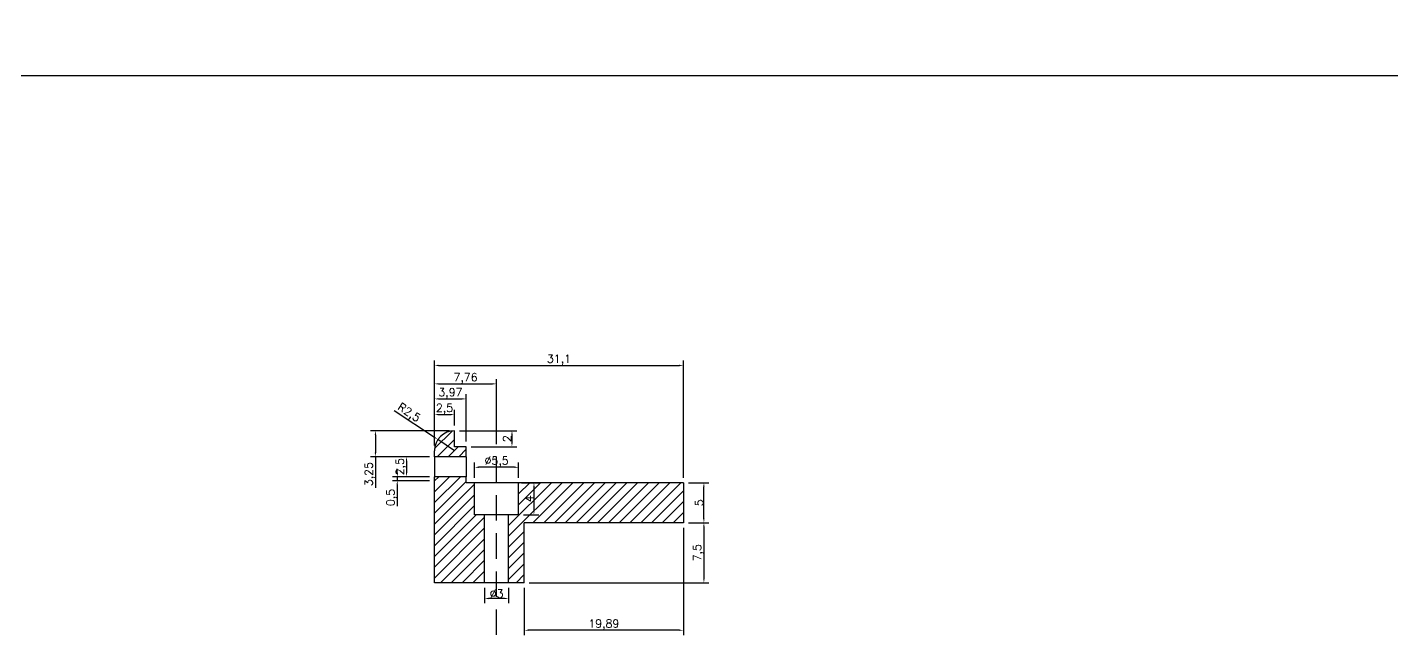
# Model space of a CAD drawing. Header units: millimetres. Extents: x 6817 to 10425, y -2870 to -164.
# Drawn here: x 9669.6 to 9840.1, y -539.7 to -462.8 of the extents above; entities that cross this region are included whole.
import ezdxf

# ---------------------------------------------------------------- set-up
doc = ezdxf.new("R2010")
doc.units = ezdxf.units.MM
doc.linetypes.add('HIDDEN', pattern=[9.525, 6.35, -3.175])
doc.layers.add('图层2', color=108, linetype='Continuous')
doc.styles.get("Standard").update_dxf_attribs({"font": 'txt', "bigfont": 'gbcbig.shx'})
doc.dimstyles.new('ISO-25', dxfattribs={"dimtxt": 1, "dimasz": 0.5, "dimexe": 0.6, "dimexo": 0.625, "dimgap": 0.1, "dimtad": 1, "dimtxsty": 'Standard', "dimcen": 2.5, "dimadec": 0, "dimazin": 0, "dimtfac": 1, "dimtmove": 0, "dimatfit": 3, "dimfxl": 1, "dimarcsym": 0})

# ---------------------------------------------------------------- blocks, each defined once
blk = doc.blocks.new('*D1121')
at = {"layer": 'Defpoints', "color": 0, "linetype": 'ByBlock', "transparency": 16777216}
for p in [(9722.96, -511.22), (9722.96, -513.23), (9720.46, -515.73)]:
    blk.add_point(p, dxfattribs=at)
at = {"layer": '图层2', "color": 0, "linetype": 'ByBlock', "lineweight": -2, "transparency": 16777216}
for p, q in [((9720.46, -515.1), (9720.46, -510.62)), ((9720.96, -511.22), (9722.46, -511.22)), ((9722.96, -512.6), (9722.96, -510.62))]:
    blk.add_line(p, q, dxfattribs=at)
at = {"layer": '图层2', "color": 0, "linetype": 'ByBlock', "transparency": 16777216}
for points in [[(9720.96, -511.14), (9720.96, -511.31), (9720.46, -511.22)], [(9722.46, -511.14), (9722.46, -511.31), (9722.96, -511.22)]]:
    blk.add_solid(points, dxfattribs=at)
at = {"layer": '图层2', "color": 0, "linetype": 'ByBlock', "transparency": 16777216, "insert": (9721.71, -510.54), "char_height": 1, "attachment_point": 5}
blk.add_mtext('2,5', dxfattribs=at)
blk = doc.blocks.new('*D1122')
at = {"layer": 'Defpoints', "color": 0, "linetype": 'ByBlock', "transparency": 16777216}
for p in [(9724.43, -509.26), (9720.46, -513.12), (9724.43, -515.23)]:
    blk.add_point(p, dxfattribs=at)
at = {"layer": '图层2', "color": 0, "linetype": 'ByBlock', "lineweight": -2, "transparency": 16777216}
for p, q in [((9720.46, -512.49), (9720.46, -508.66)), ((9720.96, -509.26), (9723.93, -509.26)), ((9724.43, -514.6), (9724.43, -508.66))]:
    blk.add_line(p, q, dxfattribs=at)
at = {"layer": '图层2', "color": 0, "linetype": 'ByBlock', "transparency": 16777216}
for points in [[(9720.96, -509.18), (9720.96, -509.34), (9720.46, -509.26)], [(9723.93, -509.18), (9723.93, -509.34), (9724.43, -509.26)]]:
    blk.add_solid(points, dxfattribs=at)
at = {"layer": '图层2', "color": 0, "linetype": 'ByBlock', "transparency": 16777216, "insert": (9722.45, -508.58), "char_height": 1, "attachment_point": 5}
blk.add_mtext('3,97', dxfattribs=at)
blk = doc.blocks.new('*D1123')
at = {"layer": 'Defpoints', "color": 0, "linetype": 'ByBlock', "transparency": 16777216}
for p in [(9728.22, -507.38), (9720.46, -513.41), (9728.22, -514.39)]:
    blk.add_point(p, dxfattribs=at)
at = {"layer": '图层2', "color": 0, "linetype": 'ByBlock', "lineweight": -2, "transparency": 16777216}
for p, q in [((9720.46, -512.79), (9720.46, -506.78)), ((9720.96, -507.38), (9727.72, -507.38)), ((9728.22, -513.76), (9728.22, -506.78))]:
    blk.add_line(p, q, dxfattribs=at)
at = {"layer": '图层2', "color": 0, "linetype": 'ByBlock', "transparency": 16777216}
for points in [[(9720.96, -507.3), (9720.96, -507.46), (9720.46, -507.38)], [(9727.72, -507.3), (9727.72, -507.46), (9728.22, -507.38)]]:
    blk.add_solid(points, dxfattribs=at)
at = {"layer": '图层2', "color": 0, "linetype": 'ByBlock', "transparency": 16777216, "insert": (9724.34, -506.7), "char_height": 1, "attachment_point": 5}
blk.add_mtext('7,76', dxfattribs=at)
blk = doc.blocks.new('*D1124')
at = {"layer": 'Defpoints', "color": 0, "linetype": 'ByBlock', "transparency": 16777216}
for p in [(9751.56, -505.07), (9720.46, -514.66), (9751.56, -519.73)]:
    blk.add_point(p, dxfattribs=at)
at = {"layer": '图层2', "color": 0, "linetype": 'ByBlock', "lineweight": -2, "transparency": 16777216}
for p, q in [((9720.46, -514.04), (9720.46, -504.47)), ((9751.56, -519.1), (9751.56, -504.47)), ((9720.96, -505.07), (9751.06, -505.07))]:
    blk.add_line(p, q, dxfattribs=at)
at = {"layer": '图层2', "color": 0, "linetype": 'ByBlock', "transparency": 16777216}
for points in [[(9720.96, -504.99), (9720.96, -505.16), (9720.46, -505.07)], [(9751.06, -504.99), (9751.06, -505.16), (9751.56, -505.07)]]:
    blk.add_solid(points, dxfattribs=at)
at = {"layer": '图层2', "color": 0, "linetype": 'ByBlock', "transparency": 16777216, "insert": (9736.01, -504.39), "char_height": 1, "attachment_point": 5}
blk.add_mtext('31,1', dxfattribs=at)
blk = doc.blocks.new('*D1125')
at = {"layer": 'Defpoints', "color": 0, "linetype": 'ByBlock', "transparency": 16777216}
for p in [(9751.56, -524.73), (9731.68, -532.23), (9754.13, -532.23)]:
    blk.add_point(p, dxfattribs=at)
at = {"layer": '图层2', "color": 0, "linetype": 'ByBlock', "lineweight": -2, "transparency": 16777216}
for p, q in [((9752.19, -524.73), (9754.73, -524.73)), ((9754.13, -525.23), (9754.13, -531.73)), ((9732.3, -532.23), (9754.73, -532.23))]:
    blk.add_line(p, q, dxfattribs=at)
at = {"layer": '图层2', "color": 0, "linetype": 'ByBlock', "transparency": 16777216}
for points in [[(9754.04, -525.23), (9754.21, -525.23), (9754.13, -524.73)], [(9754.04, -531.73), (9754.21, -531.73), (9754.13, -532.23)]]:
    blk.add_solid(points, dxfattribs=at)
at = {"layer": '图层2', "color": 0, "linetype": 'ByBlock', "transparency": 16777216, "insert": (9753.44, -528.48), "char_height": 1, "attachment_point": 5, "rotation": 90}
blk.add_mtext('7,5', dxfattribs=at)
blk = doc.blocks.new('*D695')
at = {"layer": 'Defpoints', "color": 0, "linetype": 'ByBlock', "transparency": 16777216}
for p in [(9751.56, -524.73), (9731.68, -532.23), (9731.68, -538.16)]:
    blk.add_point(p, dxfattribs=at)
at = {"layer": '图层2', "color": 0, "linetype": 'ByBlock', "lineweight": -2, "transparency": 16777216}
for p, q in [((9751.56, -525.35), (9751.56, -538.76)), ((9731.68, -532.85), (9731.68, -538.76)), ((9751.06, -538.16), (9732.18, -538.16))]:
    blk.add_line(p, q, dxfattribs=at)
at = {"layer": '图层2', "color": 0, "linetype": 'ByBlock', "transparency": 16777216}
for points in [[(9732.18, -538.08), (9732.18, -538.24), (9731.68, -538.16)], [(9751.06, -538.08), (9751.06, -538.24), (9751.56, -538.16)]]:
    blk.add_solid(points, dxfattribs=at)
at = {"layer": '图层2', "color": 0, "linetype": 'ByBlock', "transparency": 16777216, "insert": (9741.62, -537.48), "char_height": 1, "attachment_point": 5}
blk.add_mtext('19,89', dxfattribs=at)
blk = doc.blocks.new('*D1126')
at = {"layer": 'Defpoints', "color": 0, "linetype": 'ByBlock', "transparency": 16777216}
for p in [(9726.72, -532.23), (9729.72, -532.23), (9726.72, -534.19)]:
    blk.add_point(p, dxfattribs=at)
at = {"layer": '图层2', "color": 0, "linetype": 'ByBlock', "lineweight": -2, "transparency": 16777216}
for p, q in [((9726.72, -532.85), (9726.72, -534.79)), ((9729.72, -532.85), (9729.72, -534.79)), ((9729.22, -534.19), (9727.22, -534.19))]:
    blk.add_line(p, q, dxfattribs=at)
at = {"layer": '图层2', "color": 0, "linetype": 'ByBlock', "transparency": 16777216}
for points in [[(9727.22, -534.11), (9727.22, -534.28), (9726.72, -534.19)], [(9729.22, -534.11), (9729.22, -534.28), (9729.72, -534.19)]]:
    blk.add_solid(points, dxfattribs=at)
at = {"layer": '图层2', "color": 0, "linetype": 'ByBlock', "transparency": 16777216, "insert": (9728.22, -533.59), "char_height": 1, "attachment_point": 5}
blk.add_mtext('%%C3', dxfattribs=at)
blk = doc.blocks.new('*D1127')
at = {"layer": 'Defpoints', "color": 0, "linetype": 'ByBlock', "transparency": 16777216}
for p in [(9725.47, -517.8), (9725.47, -519.73), (9730.97, -519.73)]:
    blk.add_point(p, dxfattribs=at)
at = {"layer": '图层2', "color": 0, "linetype": 'ByBlock', "lineweight": -2, "transparency": 16777216}
for p, q in [((9725.47, -519.1), (9725.47, -517.2)), ((9730.47, -517.8), (9725.97, -517.8)), ((9730.97, -519.1), (9730.97, -517.2))]:
    blk.add_line(p, q, dxfattribs=at)
at = {"layer": '图层2', "color": 0, "linetype": 'ByBlock', "transparency": 16777216}
for points in [[(9725.97, -517.72), (9725.97, -517.89), (9725.47, -517.8)], [(9730.47, -517.72), (9730.47, -517.89), (9730.97, -517.8)]]:
    blk.add_solid(points, dxfattribs=at)
at = {"layer": '图层2', "color": 0, "linetype": 'ByBlock', "transparency": 16777216, "insert": (9728.22, -517.12), "char_height": 1, "attachment_point": 5}
blk.add_mtext('%%c5,5', dxfattribs=at)
blk = doc.blocks.new('*D1128')
at = {"layer": 'Defpoints', "color": 0, "linetype": 'ByBlock', "transparency": 16777216}
for p in [(9730.72, -519.73), (9730.97, -523.73), (9732.89, -523.73)]:
    blk.add_point(p, dxfattribs=at)
at = {"layer": '图层2', "color": 0, "linetype": 'ByBlock', "lineweight": -2, "transparency": 16777216}
for p, q in [((9731.35, -519.73), (9733.49, -519.73)), ((9732.89, -520.23), (9732.89, -523.23)), ((9731.6, -523.73), (9733.49, -523.73))]:
    blk.add_line(p, q, dxfattribs=at)
at = {"layer": '图层2', "color": 0, "linetype": 'ByBlock', "transparency": 16777216}
for points in [[(9732.81, -520.23), (9732.97, -520.23), (9732.89, -519.73)], [(9732.81, -523.23), (9732.97, -523.23), (9732.89, -523.73)]]:
    blk.add_solid(points, dxfattribs=at)
at = {"layer": '图层2', "color": 0, "linetype": 'ByBlock', "transparency": 16777216, "insert": (9732.29, -521.73), "char_height": 1, "attachment_point": 5, "rotation": 90}
blk.add_mtext('4', dxfattribs=at)
blk = doc.blocks.new('*D1129')
at = {"layer": 'Defpoints', "color": 0, "linetype": 'ByBlock', "transparency": 16777216}
for p in [(9751.56, -519.73), (9754.13, -519.73), (9751.56, -524.73)]:
    blk.add_point(p, dxfattribs=at)
at = {"layer": '图层2', "color": 0, "linetype": 'ByBlock', "lineweight": -2, "transparency": 16777216}
for p, q in [((9752.19, -519.73), (9754.73, -519.73)), ((9754.13, -524.23), (9754.13, -520.23)), ((9752.19, -524.73), (9754.73, -524.73))]:
    blk.add_line(p, q, dxfattribs=at)
at = {"layer": '图层2', "color": 0, "linetype": 'ByBlock', "transparency": 16777216}
for points in [[(9754.04, -520.23), (9754.21, -520.23), (9754.13, -519.73)], [(9754.04, -524.23), (9754.21, -524.23), (9754.13, -524.73)]]:
    blk.add_solid(points, dxfattribs=at)
at = {"layer": '图层2', "color": 0, "linetype": 'ByBlock', "transparency": 16777216, "insert": (9753.53, -522.23), "char_height": 1, "attachment_point": 5, "rotation": 90}
blk.add_mtext('5', dxfattribs=at)
blk = doc.blocks.new('*D1130')
at = {"layer": 'Defpoints', "color": 0, "linetype": 'ByBlock', "transparency": 16777216}
for p in [(9722.96, -513.23), (9724.43, -515.23), (9730.14, -515.23)]:
    blk.add_point(p, dxfattribs=at)
at = {"layer": '图层2', "color": 0, "linetype": 'ByBlock', "lineweight": -2, "transparency": 16777216}
for p, q in [((9723.59, -513.23), (9730.74, -513.23)), ((9730.14, -513.73), (9730.14, -514.73)), ((9725.06, -515.23), (9730.74, -515.23))]:
    blk.add_line(p, q, dxfattribs=at)
at = {"layer": '图层2', "color": 0, "linetype": 'ByBlock', "transparency": 16777216}
for points in [[(9730.06, -513.73), (9730.23, -513.73), (9730.14, -513.23)], [(9730.06, -514.73), (9730.23, -514.73), (9730.14, -515.23)]]:
    blk.add_solid(points, dxfattribs=at)
at = {"layer": '图层2', "color": 0, "linetype": 'ByBlock', "transparency": 16777216, "insert": (9729.54, -514.23), "char_height": 1, "attachment_point": 5, "rotation": 90}
blk.add_mtext('2', dxfattribs=at)
blk = doc.blocks.new('*D1131')
at = {"layer": 'Defpoints', "color": 0, "linetype": 'ByBlock', "transparency": 16777216}
for p in [(9720.46, -516.48), (9716.96, -518.98), (9720.46, -518.98)]:
    blk.add_point(p, dxfattribs=at)
at = {"layer": '图层2', "color": 0, "linetype": 'ByBlock', "lineweight": -2, "transparency": 16777216}
for p, q in [((9719.84, -516.48), (9716.36, -516.48)), ((9716.96, -516.98), (9716.96, -518.48)), ((9719.84, -518.98), (9716.36, -518.98))]:
    blk.add_line(p, q, dxfattribs=at)
at = {"layer": '图层2', "color": 0, "linetype": 'ByBlock', "transparency": 16777216}
for points in [[(9716.88, -516.98), (9717.05, -516.98), (9716.96, -516.48)], [(9716.88, -518.48), (9717.05, -518.48), (9716.96, -518.98)]]:
    blk.add_solid(points, dxfattribs=at)
at = {"layer": '图层2', "color": 0, "linetype": 'ByBlock', "transparency": 16777216, "insert": (9716.28, -517.73), "char_height": 1, "attachment_point": 5, "rotation": 90}
blk.add_mtext('2,5', dxfattribs=at)
blk = doc.blocks.new('*D696')
at = {"layer": 'Defpoints', "color": 0, "linetype": 'ByBlock', "transparency": 16777216}
for p in [(9715.81, -519.48), (9720.46, -518.98), (9720.46, -519.48)]:
    blk.add_point(p, dxfattribs=at)
at = {"layer": '图层2', "color": 0, "linetype": 'ByBlock', "lineweight": -2, "transparency": 16777216}
for p, q in [((9715.81, -518.48), (9715.81, -517.98)), ((9719.84, -518.98), (9715.21, -518.98)), ((9719.84, -519.48), (9715.21, -519.48)), ((9715.81, -518.98), (9715.81, -519.48)), ((9715.81, -519.98), (9715.81, -522.68))]:
    blk.add_line(p, q, dxfattribs=at)
at = {"layer": '图层2', "color": 0, "linetype": 'ByBlock', "transparency": 16777216}
for points in [[(9715.72, -518.48), (9715.89, -518.48), (9715.81, -518.98)], [(9715.72, -519.98), (9715.89, -519.98), (9715.81, -519.48)]]:
    blk.add_solid(points, dxfattribs=at)
at = {"layer": '图层2', "color": 0, "linetype": 'ByBlock', "transparency": 16777216, "insert": (9715.12, -521.58), "char_height": 1, "attachment_point": 5, "rotation": 90}
blk.add_mtext('0,5', dxfattribs=at)
blk = doc.blocks.new('*D697')
at = {"layer": 'Defpoints', "color": 0, "linetype": 'ByBlock', "transparency": 16777216}
for p in [(9722.96, -513.23), (9713.08, -516.48), (9720.46, -516.48)]:
    blk.add_point(p, dxfattribs=at)
at = {"layer": '图层2', "color": 0, "linetype": 'ByBlock', "lineweight": -2, "transparency": 16777216}
for p, q in [((9722.34, -513.23), (9712.48, -513.23)), ((9713.08, -513.73), (9713.08, -515.98)), ((9719.84, -516.48), (9712.48, -516.48)), ((9713.08, -516.48), (9713.08, -520.35))]:
    blk.add_line(p, q, dxfattribs=at)
at = {"layer": '图层2', "color": 0, "linetype": 'ByBlock', "transparency": 16777216}
for points in [[(9712.99, -513.73), (9713.16, -513.73), (9713.08, -513.23)], [(9712.99, -515.98), (9713.16, -515.98), (9713.08, -516.48)]]:
    blk.add_solid(points, dxfattribs=at)
at = {"layer": '图层2', "color": 0, "linetype": 'ByBlock', "transparency": 16777216, "insert": (9712.39, -518.66), "char_height": 1, "attachment_point": 5, "rotation": 90}
blk.add_mtext('3,25', dxfattribs=at)
blk = doc.blocks.new('*D1132')
at = {"layer": 'Defpoints', "color": 0, "linetype": 'ByBlock', "transparency": 16777216}
for p in [(9720.89, -514.34), (9722.96, -515.73)]:
    blk.add_point(p, dxfattribs=at)
at = {"layer": '图层2', "color": 0, "linetype": 'ByBlock', "lineweight": -2, "transparency": 16777216}
for p, q in [((9715.44, -510.7), (9720.47, -514.06)), ((9722.96, -515.73), (9720.89, -514.34))]:
    blk.add_line(p, q, dxfattribs=at)
at = {"layer": '图层2', "color": 0, "linetype": 'ByBlock', "transparency": 16777216}
blk.add_solid([(9720.52, -513.99), (9720.43, -514.13), (9720.89, -514.34)], dxfattribs=at)
at = {"layer": '图层2', "color": 0, "linetype": 'ByBlock', "transparency": 16777216, "insert": (9717.22, -511.06), "char_height": 1, "attachment_point": 5, "rotation": 326.2008}
blk.add_mtext('R2,5', dxfattribs=at)
blk = doc.blocks.new('*D2126')
at = {"layer": 'Defpoints', "color": 0, "linetype": 'ByBlock'}
for p in [(10223.66, -339.2), (10223.66, -344.88), (10247.6, -344.88)]:
    blk.add_point(p, dxfattribs=at)
at = {"layer": 'Defpoints', "color": 0, "linetype": 'ByBlock', "transparency": 16777216}
for p in [(8490.81, -2490.52), (8490.81, -2500.59), (8495.81, -2500.59)]:
    blk.add_point(p, dxfattribs=at)
at = {"layer": '图层2', "color": 0, "linetype": 'ByBlock', "lineweight": -2}
for p, q in [((10224.28, -339.2), (10248.2, -339.2)), ((10247.6, -339.7), (10247.6, -344.38)), ((10224.28, -344.88), (10248.2, -344.88))]:
    blk.add_line(p, q, dxfattribs=at)
at = {"layer": '图层2', "color": 0, "linetype": 'ByBlock', "lineweight": -2, "transparency": 16777216}
for p, q in [((8490.81, -2499.97), (8490.81, -2489.92)), ((8495.31, -2490.52), (8491.31, -2490.52)), ((8495.81, -2499.97), (8495.81, -2489.92))]:
    blk.add_line(p, q, dxfattribs=at)
at = {"layer": '图层2', "color": 0, "linetype": 'ByBlock'}
for points in [[(10247.52, -339.7), (10247.69, -339.7), (10247.6, -339.2)], [(10247.52, -344.38), (10247.69, -344.38), (10247.6, -344.88)]]:
    blk.add_solid(points, dxfattribs=at)
at = {"layer": '图层2', "color": 0, "linetype": 'ByBlock', "transparency": 16777216}
for points in [[(8491.31, -2490.44), (8491.31, -2490.6), (8490.81, -2490.52)], [(8495.31, -2490.44), (8495.31, -2490.6), (8495.81, -2490.52)]]:
    blk.add_solid(points, dxfattribs=at)
at = {"layer": '图层2', "color": 0, "linetype": 'ByBlock', "insert": (10246.92, -342.04), "char_height": 1, "attachment_point": 5, "rotation": 90}
blk.add_mtext('5,67', dxfattribs=at)
at = {"layer": '图层2', "color": 0, "linetype": 'ByBlock', "transparency": 16777216, "insert": (8493.31, -2489.17), "char_height": 2.5, "attachment_point": 5}
blk.add_mtext('5', dxfattribs=at)
blk = doc.blocks.new('*D2135')
at = {"layer": 'Defpoints', "color": 0, "linetype": 'ByBlock'}
for p in [(10217.81, -308.87), (10215.31, -322.35), (10217.81, -322.35), (8520.7, -2501.9), (8521.32, -2502.94), (8521.92, -2501.88), (8534.07, -2513.08), (8534.07, -2513.08)]:
    blk.add_point(p, dxfattribs=at)
at = {"layer": '图层2', "color": 0, "linetype": 'ByBlock', "lineweight": -2}
for p, q in [((10215.31, -321.73), (10215.31, -308.27)), ((10217.81, -321.73), (10217.81, -308.27)), ((10215.81, -308.87), (10217.31, -308.87)), ((8521.46, -2501.45), (8520.82, -2500.86)), ((8521.6, -2500.9), (8522.67, -2499.8)), ((8520.84, -2502.55), (8519.96, -2501.85))]:
    blk.add_line(p, q, dxfattribs=at)
for start, end in [(135.6492, 137.293), (138.9369, 139.8318)]:
    blk.add_arc((8534.07, -2513.08), 17.43, start, end, dxfattribs=at)
at = {"layer": '图层2', "color": 0, "linetype": 'ByBlock'}
for points in [[(10215.81, -308.79), (10215.81, -308.96), (10215.31, -308.87)], [(10217.31, -308.79), (10217.31, -308.96), (10217.81, -308.87)], [(8520.81, -2501.89), (8520.68, -2501.79), (8520.43, -2502.23)], [(8520.86, -2501.58), (8520.99, -2501.69), (8521.26, -2501.26)]]:
    blk.add_solid(points, dxfattribs=at)
at = {"layer": '图层2', "color": 0, "linetype": 'ByBlock', "insert": (10216.56, -308.19), "char_height": 1, "attachment_point": 5}
blk.add_mtext('2,5', dxfattribs=at)
at = {"layer": '图层2', "color": 0, "linetype": 'ByBlock', "insert": (8521.71, -2499.93), "char_height": 1, "attachment_point": 5, "rotation": 45.6492}
blk.add_mtext('4°', dxfattribs=at)
blk = doc.blocks.new('*D2136')
at = {"layer": 'Defpoints', "color": 0, "linetype": 'ByBlock'}
for p in [(10215.31, -305.16), (10187.99, -322.35), (10215.31, -322.35), (8518.44, -2501.94), (8521.32, -2502.94), (8518.95, -2504.56), (8534.07, -2513.08), (8534.07, -2513.08)]:
    blk.add_point(p, dxfattribs=at)
at = {"layer": '图层2', "color": 0, "linetype": 'ByBlock', "lineweight": -2}
for p, q in [((10187.99, -321.73), (10187.99, -304.56)), ((10188.49, -305.16), (10214.81, -305.16)), ((10215.31, -321.73), (10215.31, -304.56)), ((8520.84, -2502.55), (8518.59, -2500.76)), ((8518.41, -2504.25), (8516.83, -2503.36))]:
    blk.add_line(p, q, dxfattribs=at)
blk.add_arc((8534.07, -2513.08), 19.19, 142.9688, 149.0795, dxfattribs=at)
at = {"layer": '图层2', "color": 0, "linetype": 'ByBlock'}
for points in [[(10188.49, -305.08), (10188.49, -305.24), (10187.99, -305.16)], [(10214.81, -305.08), (10214.81, -305.24), (10215.31, -305.16)], [(8518.68, -2501.48), (8518.81, -2501.58), (8519.06, -2501.13)], [(8517.68, -2503.27), (8517.53, -2503.18), (8517.35, -2503.66)]]:
    blk.add_solid(points, dxfattribs=at)
at = {"layer": '图层2', "color": 0, "linetype": 'ByBlock', "insert": (10201.65, -304.48), "char_height": 1, "attachment_point": 5}
blk.add_mtext('27,32', dxfattribs=at)
at = {"layer": '图层2', "color": 0, "linetype": 'ByBlock', "insert": (8517.66, -2502.03), "char_height": 1, "attachment_point": 5, "rotation": 56.0242}
blk.add_mtext('9°', dxfattribs=at)

msp = doc.modelspace()

# ---------------------------------------------------------------- hatches: boundary and pattern name
at = {"layer": '图层2', "linetype": 'ByBlock'}
h = msp.add_hatch(dxfattribs=at)
h.set_pattern_fill('ANSI31', color=4, scale=0.3)
h.set_pattern_definition([(45, (7559.1182, -90.5033), (-0.6735192, 0.6735192), [])])
h.paths.add_polyline_path([(9722.964, -513.229), (9722.964, -515.229), (9724.431, -515.229), (9724.431, -516.479), (9720.464, -516.479), (9720.464, -515.729, -0.4142136)])
h.paths.add_polyline_path([(9729.723, -523.729), (9730.973, -523.729), (9730.973, -519.729), (9751.563, -519.729), (9751.563, -524.729), (9731.676, -524.729), (9731.676, -532.229), (9729.723, -532.229)])
h.paths.add_polyline_path([(9725.473, -519.729), (9725.473, -523.729), (9726.723, -523.729), (9726.723, -532.229), (9720.464, -532.229), (9720.464, -518.979), (9724.431, -518.979), (9724.431, -519.729)])

# ---------------------------------------------------------------- linework, layer by layer
at = {"layer": '图层2', "color": 2, "linetype": 'ByBlock'}
for p, q in [((10062.569, -468.895), (9492.484, -468.895)), ((9722.964, -515.229), (9722.964, -513.229)), ((9720.464, -516.479), (9720.464, -515.729)), ((9724.431, -516.479), (9720.464, -516.479)), ((9720.464, -516.479), (9720.464, -518.979)), ((9724.431, -515.229), (9722.964, -515.229)), ((9724.431, -516.479), (9724.431, -515.229)), ((9724.431, -516.479), (9724.431, -518.979)), ((9720.464, -532.229), (9720.464, -518.979)), ((9724.431, -518.979), (9720.464, -518.979)), ((9724.431, -519.729), (9724.431, -518.979)), ((9751.563, -519.729), (9724.431, -519.729)), ((9725.473, -523.729), (9725.473, -519.729)), ((9730.973, -523.729), (9730.973, -519.729)), ((9751.563, -519.729), (9751.563, -524.729)), ((9730.973, -523.729), (9725.473, -523.729)), ((9726.723, -532.229), (9726.723, -523.729)), ((9729.723, -532.229), (9729.723, -523.729)), ((9731.676, -532.229), (9731.676, -524.729)), ((9751.563, -524.729), (9731.676, -524.729)), ((9731.676, -532.229), (9720.464, -532.229))]:
    msp.add_line(p, q, dxfattribs=at)
at = {"layer": '图层2', "color": 3, "linetype": 'HIDDEN', "ltscale": 0.5}
msp.add_line((9728.223, -538.748), (9728.223, -511.267), dxfattribs=at)
at = {"layer": '图层2', "color": 2, "linetype": 'ByBlock'}
msp.add_arc((9722.964, -515.729), 2.5, 90, 180, dxfattribs=at)

# ---------------------------------------------------------------- dimensions: what is measured, and where the dimension line sits
for base, p1, p2, picture, middle in [((10215.309, -305.16), (10187.985, -322.353), (10215.309, -322.353), '*D2136', (10201.647, -304.476)), ((10217.809, -308.872), (10215.309, -322.353), (10217.809, -322.353), '*D2135', (10216.559, -308.188))]:
    dim = msp.add_linear_dim(base=base, p1=p1, p2=p2, dimstyle='ISO-25', dxfattribs=at)
    dim.commit()
    dim.dimension.update_dxf_attribs({"geometry": picture, "text_midpoint": middle})
for base, p1, p2, picture, middle in [((10247.6033, -344.8767), (10223.6566, -339.202), (10223.6566, -344.8767), '*D2126', (10246.9199, -342.0394)), ((9732.891, -523.729), (9730.723, -519.729), (9730.973, -523.729), '*D1128', (9732.291, -521.729))]:
    dim = msp.add_linear_dim(base=base, p1=p1, p2=p2, angle=90, dimstyle='ISO-25', dxfattribs=at)
    dim.commit()
    dim.dimension.update_dxf_attribs({"geometry": picture, "text_midpoint": middle})
at = {"layer": '图层2', "color": 6, "linetype": 'ByBlock'}
for base, p1, p2, angle, picture, middle in [((9751.563, -505.075), (9720.464, -514.661), (9751.563, -519.729), 180, '*D1124', (9736.014, -504.391)), ((9728.223, -507.379), (9720.464, -513.414), (9728.223, -514.39), 180, '*D1123', (9724.344, -506.696)), ((9724.431, -509.259), (9720.464, -513.116), (9724.431, -515.229), 180, '*D1122', (9722.448, -508.576)), ((9722.964, -511.225), (9720.464, -515.729), (9722.964, -513.229), 180, '*D1121', (9721.714, -510.541)), ((9713.076, -516.479), (9722.964, -513.229), (9720.464, -516.479), 90, '*D697', (9712.392, -518.663)), ((9730.144, -515.229), (9722.964, -513.229), (9724.431, -515.229), 90, '*D1130', (9729.544, -514.229)), ((9716.963, -518.979), (9720.464, -516.479), (9720.464, -518.979), 90, '*D1131', (9716.28, -517.729)), ((9715.807, -519.479), (9720.464, -518.979), (9720.464, -519.479), 90, '*D696', (9715.124, -521.579)), ((9754.127, -519.729), (9751.563, -524.729), (9751.563, -519.729), 90, '*D1129', (9753.527, -522.229)), ((9754.127, -532.229), (9751.563, -524.729), (9731.676, -532.229), 90, '*D1125', (9753.443, -528.479)), ((9731.676, -538.16), (9751.563, -524.729), (9731.676, -532.229), 180, '*D695', (9741.62, -537.477))]:
    dim = msp.add_linear_dim(base=base, p1=p1, p2=p2, angle=angle, dimstyle='ISO-25', dxfattribs=at)
    dim.commit()
    dim.dimension.update_dxf_attribs({"geometry": picture, "text_midpoint": middle})
dim = msp.add_radius_dim(center=(9722.964, -515.729), mpoint=(9720.887, -514.339), dimstyle='ISO-25', dxfattribs=at)
dim.commit()
dim.dimension.update_dxf_attribs({"geometry": '*D1132', "text_midpoint": (9716.843, -511.632), "dimtype": 164})
for base, p1, p2, text, picture, middle in [((9725.473, -517.805), (9730.973, -519.729), (9725.473, -519.729), '%%c<>', '*D1127', (9728.223, -517.121)), ((9726.723, -534.192), (9729.723, -532.229), (9726.723, -532.229), '%%C3', '*D1126', (9728.223, -533.592))]:
    dim = msp.add_linear_dim(base=base, p1=p1, p2=p2, angle=180, text=text, dimstyle='ISO-25', dxfattribs=at)
    dim.commit()
    dim.dimension.update_dxf_attribs({"geometry": picture, "text_midpoint": middle})

doc.saveas('drawing.dxf')
